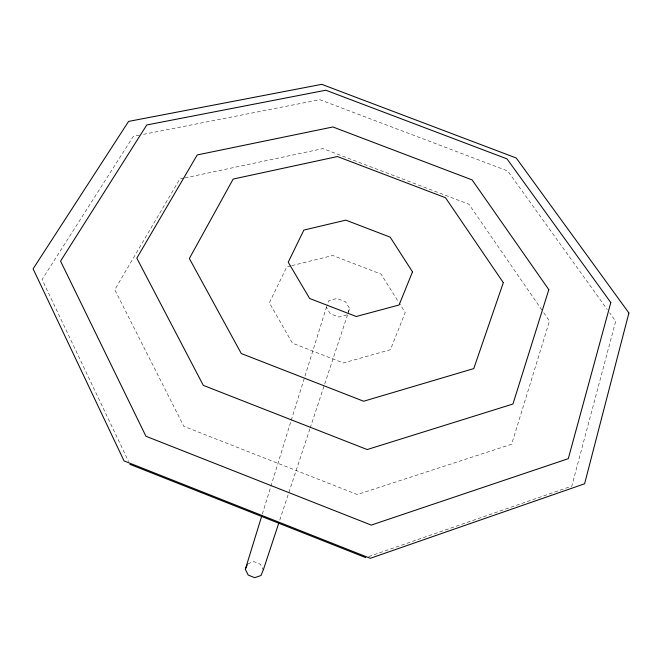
<?xml version="1.0" encoding="UTF-8"?>
<svg xmlns="http://www.w3.org/2000/svg" width="662" height="662" viewBox="0 0 662 662"><rect width="100%" height="100%" fill="white"/><g stroke="black" fill="none" stroke-linecap="round" stroke-linejoin="round"><path stroke-width="0.5" stroke-dasharray="3.31 2.48" d="M262.342 514.051L270.543 487.414M270.849 486.429L290.908 421.313M291.214 420.329L327.376 304.172M279.794 520.018L309.857 428.976M310.18 427.991L347.682 314.425M348.005 313.449L349.627 308.558L345.523 301.781L336.999 298.488L328.989 300.573L327.773 303.27M348.055 312.174L349.627 308.558M368.635 556.601L571.803 486.107L615.693 321.236L609.661 312.836M247.704 563.751L253.943 561.649L260.389 564.214L263.302 569.949M346.871 314.889L338.828 317.032L330.23 313.705L326.159 306.87M290.825 265.867L286.828 266.852L269.36 302.791L292.422 343.173L343.371 362.983L390.398 349.702L405.21 312.547L399.169 302.931M291.818 265.619L332.754 255.507L381.039 274.093L398.615 302.062M183.854 178.136L179.816 178.997L114.758 289.708L183.813 426.311L357.232 494.531L511.643 444.227L549.485 321.053L543.063 311.744M184.855 177.921L322.915 148.602L468.944 204.26L542.484 310.892M139.442 135.139L133.368 136.331L42.07 279.505L128.585 461.538M143.497 134.336L319.796 99.672L507.68 170.945L607.244 309.477"/><path stroke-width="0.99" d="M278.818 522.955L263.302 569.949L260.96 575.526L254.705 577.661L248.217 575.071L245.321 569.303L261.73 516.029M245.321 569.303L247.307 564.678M129.917 464.335L365.705 557.619M628.9 312.96L584.596 483.79L370.265 558.314L124.042 460.909L33.1 268.846L128.594 121.411L321.765 84.339L516.219 157.995L628.9 312.96M610.811 302.567L568.294 458.667L371.241 525.09L145.938 436.25L60.556 261.126L146.782 124.969L325.828 90.222L507.001 158.872L610.811 302.567M548.823 289.65L512.942 404.027L367.187 449.548L203.308 385.375L136.811 258.147L197.226 154.941L332.895 126.972L472.105 179.899L548.823 289.65M503.319 282.666L473.769 368.593L363.645 401.238L241.282 353.533L189.357 258.503L233.173 179.054L337.438 156.546L445.501 197.739L503.319 282.666M412.5 271.842L399.095 304.992L356.222 316.502L309.617 298.471L288.218 262.21L303.858 230.078L345.812 220.14L390.183 237.153L412.5 271.842"/></g></svg>
